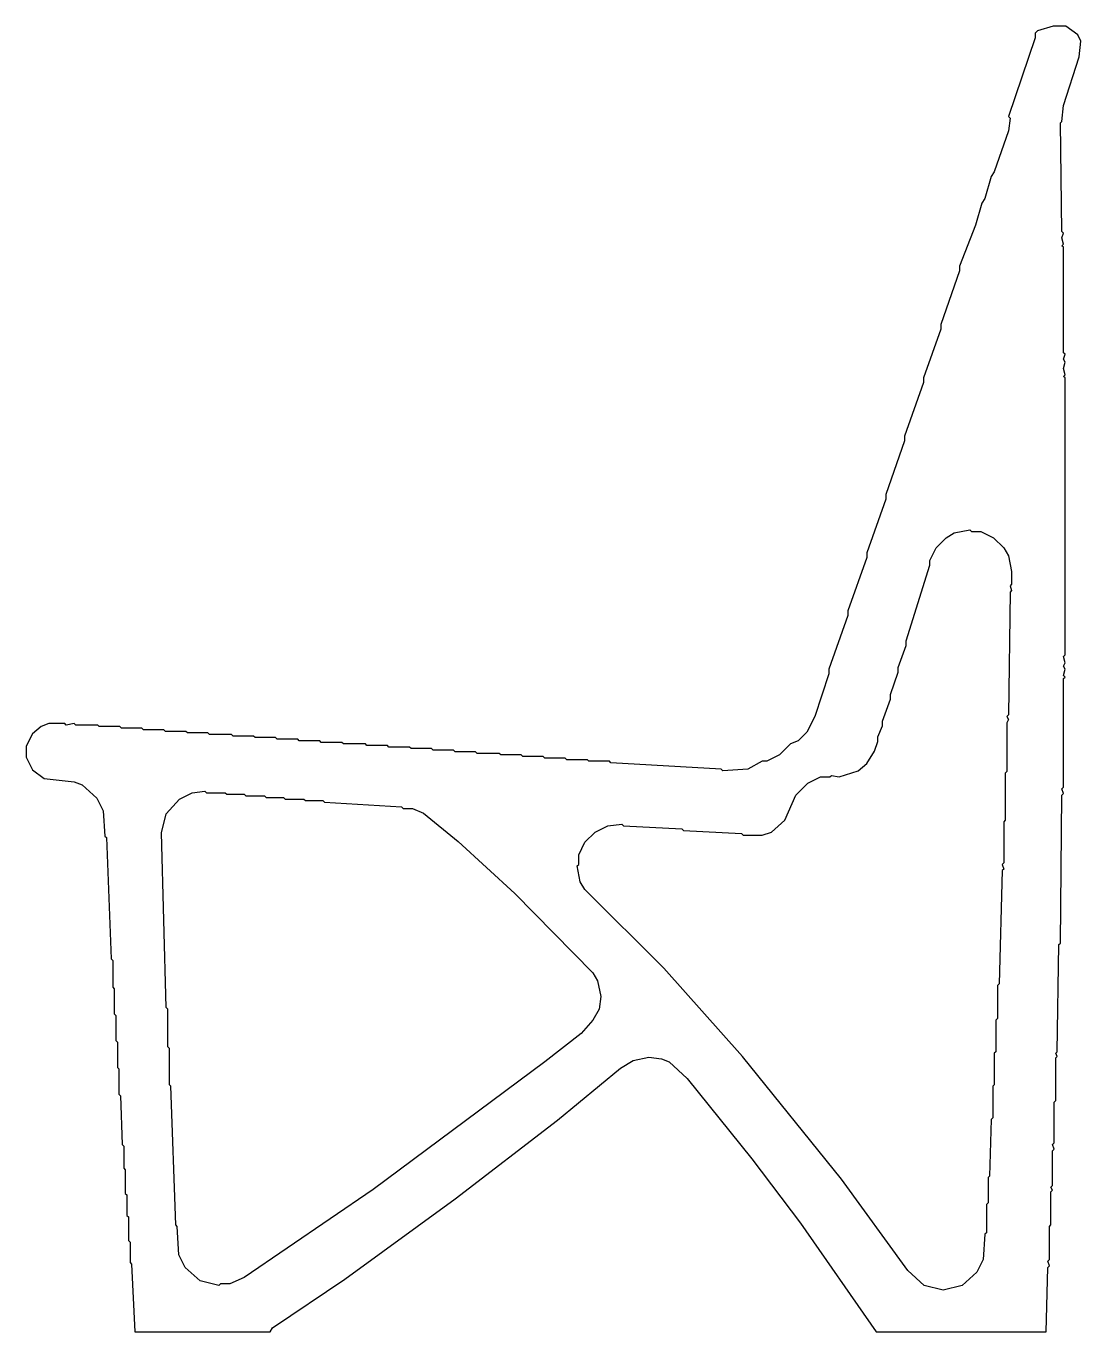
# Model space of a CAD drawing. Header units: metres. Extents: x 26 to 696, y 0 to 830.
import ezdxf

# ---------------------------------------------------------------- set-up
doc = ezdxf.new("R2010")
doc.units = ezdxf.units.M

msp = doc.modelspace()

# ---------------------------------------------------------------- linework, layer by layer
at = {"layer": 'CUT'}
for points in [[(97, 0), (181.5, 0), (183, 2.5), (229, 33.5), (299, 84.5), (364, 134.5), (404, 167.5), (412, 172.5), (422, 174.5), (430, 173.5), (435, 171.5), (446.5, 161), (487.5, 110), (518.5, 69), (566.5, 0), (674.5, 0), (675.5, 41), (676.5, 42), (675.5, 45), (676.5, 46), (676.5, 67), (677.5, 68), (677.5, 89), (678.5, 90), (677.5, 92), (678.5, 93), (678.5, 115), (679.5, 116), (678.5, 119), (679.5, 120), (679.5, 146), (680.5, 147), (680.5, 174), (681.5, 175), (680.5, 177), (681.5, 178), (682.5, 246), (683.5, 247), (684.5, 341), (685.5, 342), (684.5, 345), (685.5, 346), (685.5, 415), (686.5, 416), (685.5, 417), (686.5, 421), (685.5, 423), (686.5, 425), (685.5, 429), (686.5, 430), (686.5, 606), (685.5, 607), (686.5, 608), (685.5, 612), (686.5, 616), (685.5, 618), (686.5, 621), (685.5, 622), (685.5, 689), (684.5, 690), (685.5, 691), (684.5, 695), (685.5, 698), (684.5, 699), (683.5, 768), (684.5, 769), (685.5, 779), (695.5, 810), (696.5, 820), (694.5, 824), (687, 829.5), (679, 829.5), (669, 826.5), (667.5, 825), (667.5, 822), (650.5, 772), (651.5, 771), (650.5, 763), (641.5, 737), (639.5, 734), (635.5, 720), (633.5, 717), (629.5, 703), (619.5, 677), (619.5, 674), (607.5, 640), (607.5, 637), (596.5, 606), (596.5, 603), (584.5, 569), (584.5, 566), (572.5, 532), (572.5, 529), (560.5, 495), (560.5, 492), (548.5, 458), (548.5, 455), (536.5, 421), (536.5, 418), (527.5, 391), (522.5, 381), (517, 375.5), (512, 373.5), (505, 366.5), (497, 362.5), (494, 362.5), (485, 357.5), (469, 356.5), (468, 357.5), (398, 361.5), (397, 362.5), (384, 362.5), (383, 363.5), (370, 363.5), (369, 364.5), (356, 364.5), (355, 365.5), (342, 365.5), (341, 366.5), (328, 366.5), (327, 367.5), (313, 367.5), (312, 368.5), (299, 368.5), (298, 369.5), (285, 369.5), (284, 370.5), (271, 370.5), (270, 371.5), (257, 371.5), (256, 372.5), (243, 372.5), (242, 373.5), (228, 373.5), (227, 374.5), (214, 374.5), (213, 375.5), (200, 375.5), (199, 376.5), (186, 376.5), (185, 377.5), (172, 377.5), (171, 378.5), (158, 378.5), (157, 379.5), (143, 379.5), (142, 380.5), (129, 380.5), (128, 381.5), (115, 381.5), (114, 382.5), (101, 382.5), (100, 383.5), (87, 383.5), (86, 384.5), (73, 384.5), (72, 385.5), (58, 385.5), (57, 386.5), (52, 385.5), (51, 386.5), (41, 386.5), (36, 384.5), (30.5, 380), (26.5, 372), (26.5, 365), (30.5, 357), (38, 351.5), (57, 349.5), (62, 347.5), (71.5, 339), (75.5, 331), (76.5, 315), (77.5, 314), (80.5, 237), (81.5, 236), (81.5, 219), (82.5, 218), (82.5, 202), (83.5, 201), (83.5, 185), (84.5, 184), (84.5, 168), (85.5, 167), (85.5, 151), (86.5, 150), (87.5, 119), (88.5, 118), (88.5, 104), (89.5, 103), (89.5, 88), (90.5, 87), (90.5, 74), (91.5, 73), (91.5, 58), (92.5, 57), (92.5, 44), (93.5, 43), (95.5, 0)], [(609, 26.5), (597, 29.5), (586.5, 39), (544.5, 97), (481.5, 175), (431.5, 231), (381.5, 281), (378.5, 286), (376.5, 296), (377.5, 297), (377.5, 303), (381.5, 311), (388, 317.5), (396, 321.5), (405, 322.5), (406, 321.5), (443, 319.5), (444, 318.5), (481, 316.5), (482, 315.5), (494, 315.5), (500, 317.5), (508.5, 325), (515.5, 341), (523, 348.5), (531, 352.5), (537, 352.5), (538, 353.5), (543, 352.5), (555, 356.5), (560.5, 361), (565.5, 369), (567.5, 375), (567.5, 378), (570.5, 385), (570.5, 388), (575.5, 402), (575.5, 405), (580.5, 419), (580.5, 422), (585.5, 436), (585.5, 439), (600.5, 487), (600.5, 490), (604.5, 498), (611, 504.5), (616, 507.5), (626, 509.5), (627, 508.5), (633, 508.5), (641, 504.5), (647.5, 498), (650.5, 493), (652.5, 483), (652.5, 475), (651.5, 474), (652.5, 471), (651.5, 470), (650.5, 392), (649.5, 391), (650.5, 389), (649.5, 387), (649.5, 356), (648.5, 355), (648.5, 325), (647.5, 324), (647.5, 298), (646.5, 297), (647.5, 294), (646.5, 293), (644.5, 221), (643.5, 220), (643.5, 199), (642.5, 198), (642.5, 178), (641.5, 177), (641.5, 157), (640.5, 156), (640.5, 136), (639.5, 135), (638.5, 99), (637.5, 98), (637.5, 82), (636.5, 81), (636.5, 63), (635.5, 62), (634.5, 46), (630.5, 38), (621, 29.5)], [(149, 29.5), (137, 32.5), (127.5, 41), (123.5, 49), (122.5, 67), (121.5, 68), (118.5, 156), (117.5, 157), (117.5, 180), (116.5, 181), (116.5, 205), (115.5, 206), (112.5, 317), (115.5, 329), (124, 338.5), (132, 342.5), (140, 343.5), (141, 342.5), (153, 342.5), (154, 341.5), (165, 341.5), (166, 340.5), (178, 340.5), (179, 339.5), (190, 339.5), (191, 338.5), (203, 338.5), (204, 337.5), (215, 337.5), (216, 336.5), (265, 333.5), (266, 332.5), (272, 332.5), (279, 329.5), (301, 311.5), (337, 278.5), (386.5, 228), (389.5, 223), (391.5, 213), (390.5, 205), (386.5, 198), (379, 189.5), (356, 171.5), (247, 90.5), (165, 34.5), (156, 30.5), (150, 30.5)]]:
    msp.add_lwpolyline(points, close=True, dxfattribs=at)

doc.saveas('drawing.dxf')
